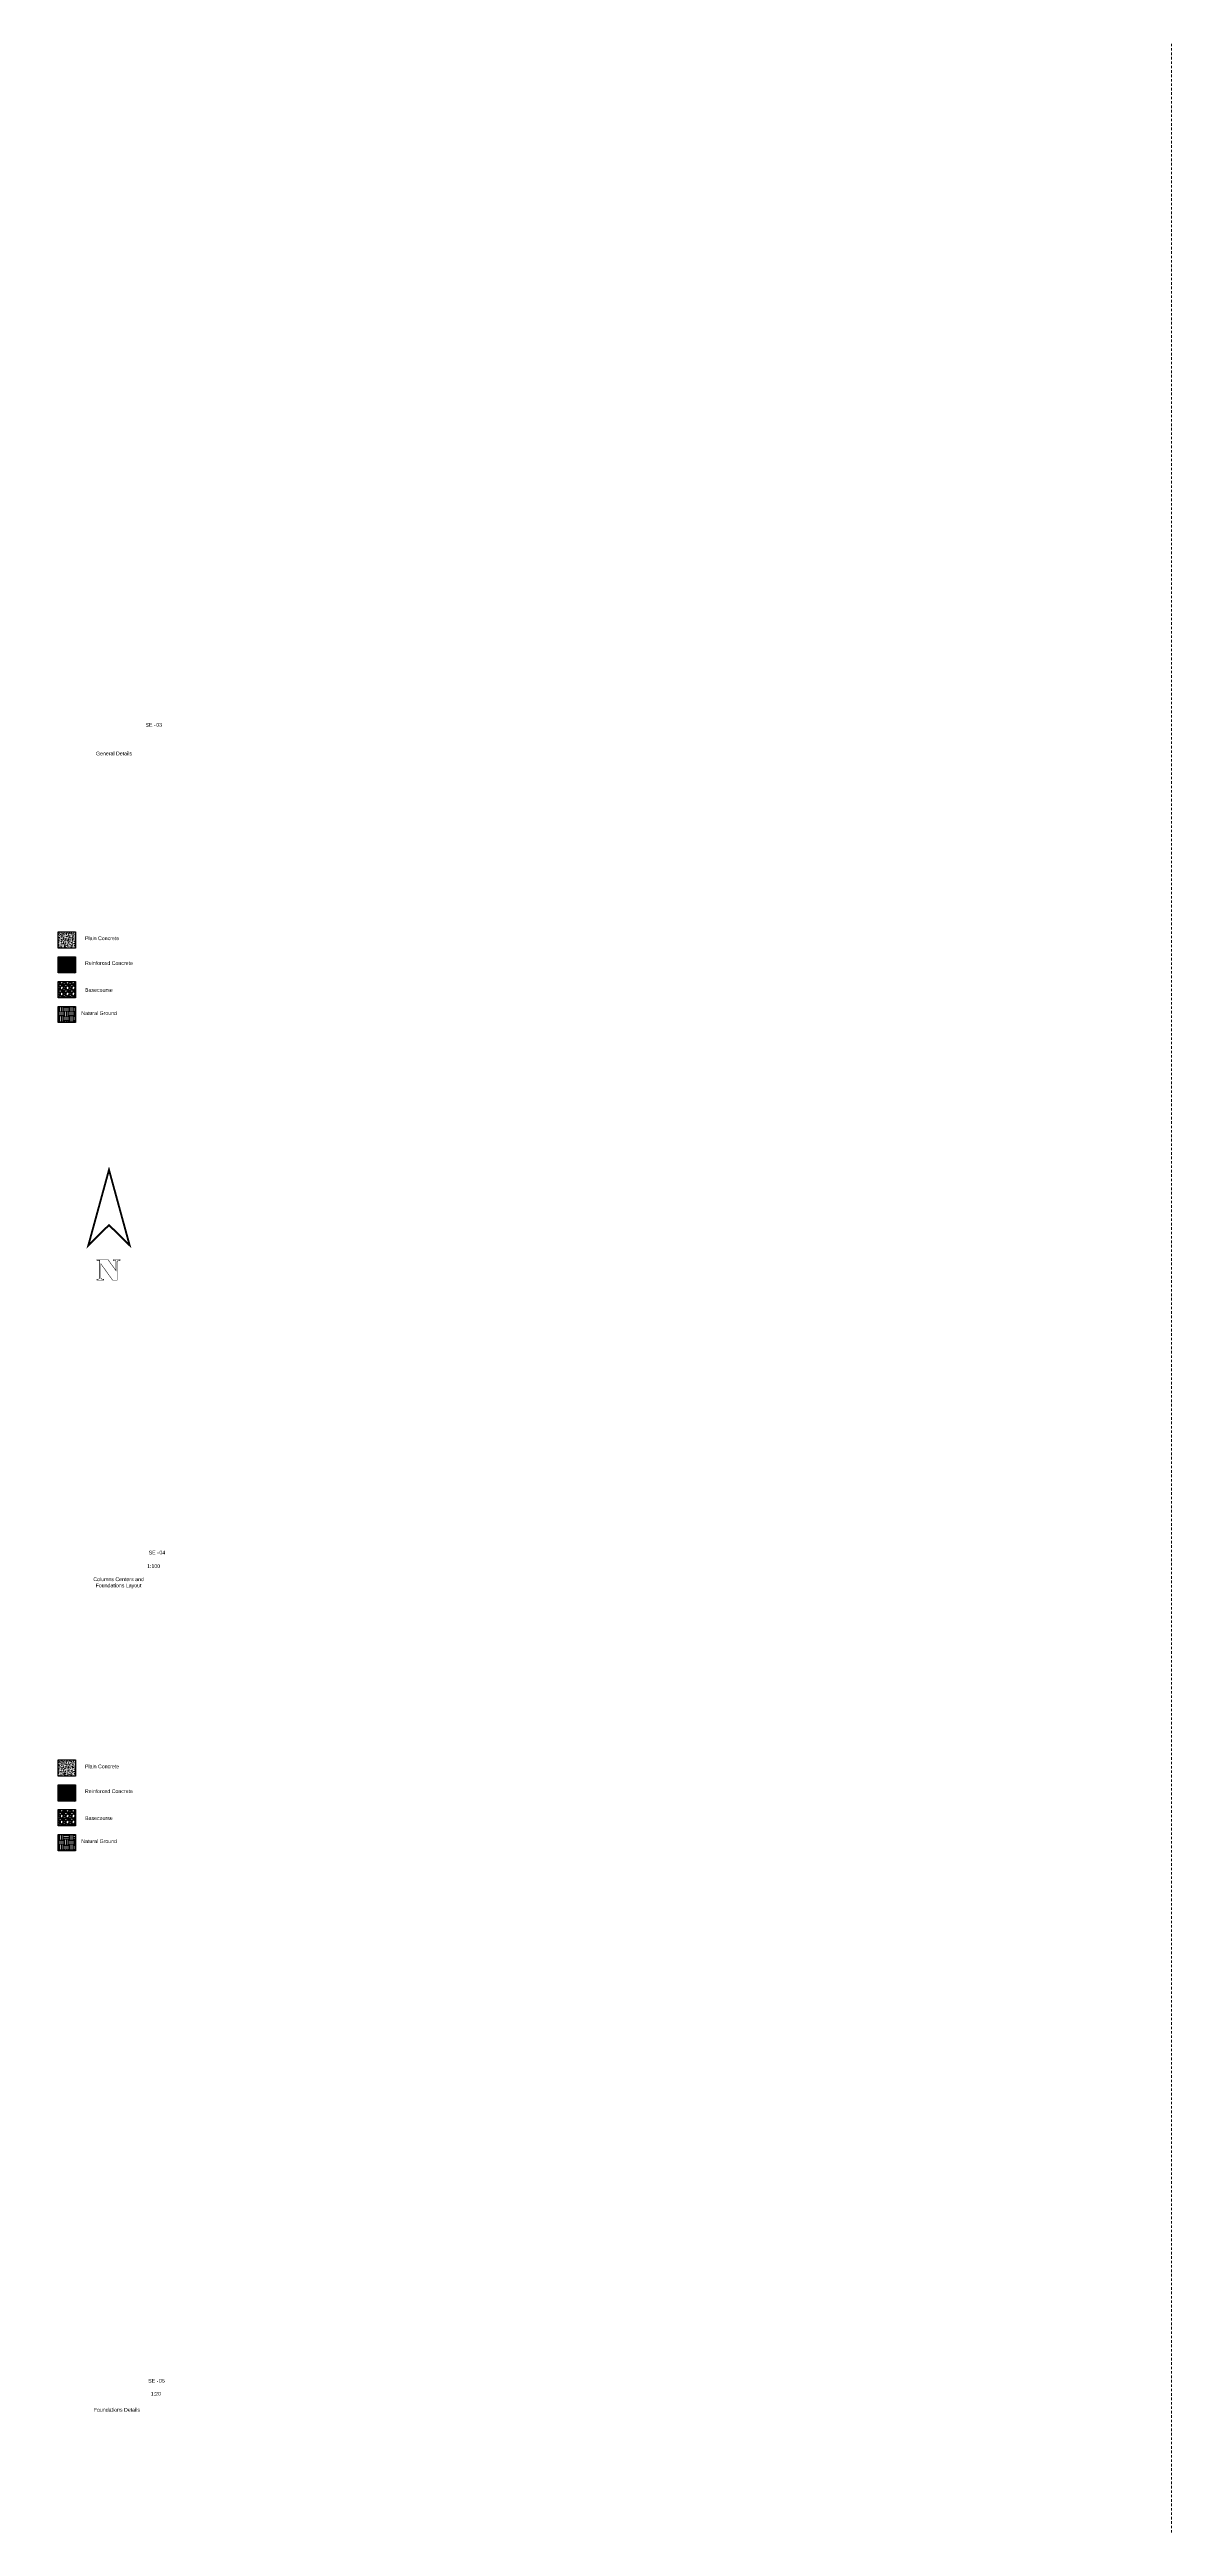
# Model space of a CAD drawing. Extents: x 166525 to 167198, y 178739 to 179747.
# Drawn here: x 166666 to 166723.1, y 179466.9 to 179593.1 of the extents above; entities that cross this region are included whole.
import ezdxf

# ---------------------------------------------------------------- set-up
doc = ezdxf.new("R2010")
doc.units = 0
doc.header["$MEASUREMENT"] = 0
doc.linetypes.add('HIDDEN2', pattern=[0.1875, 0.125, -0.0625])
doc.layers.get('0').update_dxf_attribs({"linetype": 'CONTINUOUS'})
for name, color, linetype in [('000FRAME', 7, 'CONTINUOUS'), ('006COL', 5, 'CONTINUOUS'), ('007HATH', 8, 'CONTINUOUS'), ('ceco.net 1', 7, 'CONTINUOUS'), ('Line 1', 2, 'CONTINUOUS'), ('TXT', 6, 'CONTINUOUS')]:
    doc.layers.add(name, color=color, linetype=linetype)
doc.layers.add('BEAM', color=6, linetype='CONTINUOUS', lineweight=13)

msp = doc.modelspace()

# ---------------------------------------------------------------- hatches: boundary and pattern name
at = {"linetype": 'Continuous'}
h = msp.add_hatch(dxfattribs=at)
h.set_pattern_fill('EARTH', color=8, style=0)
h.set_pattern_definition([(0, (-0.29138, 295.14678), (0.25, 0.25), [0.25, -0.25]), (0, (-0.29138, 295.24053), (0.25, 0.25), [0.25, -0.25]), (0, (-0.29138, 295.33428), (0.25, 0.25), [0.25, -0.25]), (90, (-0.26013, 295.36553), (-0.25, 0.25), [0.25, -0.25]), (90, (-0.16638, 295.36553), (-0.25, 0.25), [0.25, -0.25]), (90, (-0.07263, 295.36553), (-0.25, 0.25), [0.25, -0.25])])
h.paths.add_polyline_path([(166667.29067, 179544.37158), (166666.40831, 179544.37158), (166666.40831, 179543.54493), (166667.29067, 179543.54493)])
h = msp.add_hatch(dxfattribs=at)
h.set_pattern_fill('EARTH', color=8, style=0)
h.set_pattern_definition([(0, (-0.29138, 252.956), (0.25, 0.25), [0.25, -0.25]), (0, (-0.29138, 253.04976), (0.25, 0.25), [0.25, -0.25]), (0, (-0.29138, 253.1435), (0.25, 0.25), [0.25, -0.25]), (90, (-0.26013, 253.17476), (-0.25, 0.25), [0.25, -0.25]), (90, (-0.16638, 253.17476), (-0.25, 0.25), [0.25, -0.25]), (90, (-0.07263, 253.17476), (-0.25, 0.25), [0.25, -0.25])])
h.paths.add_polyline_path([(166667.29067, 179502.18081), (166666.40831, 179502.18081), (166666.40831, 179501.35416), (166667.29067, 179501.35416)])
at = {"layer": '006COL'}
h = msp.add_hatch(dxfattribs=at)
h.set_pattern_fill('ANSI37', color=8, scale=0.38995, angle=90, style=0)
h.set_pattern_definition([(135, (166535.93206, 179425.539783), (-0.034467066, -0.034467066), []), (225, (166535.93206, 179425.539783), (0.034467066, -0.034467066), [])])
h.paths.add_polyline_path([(166666.40831, 179546.90242), (166666.40831, 179546.07576), (166667.29067, 179546.07576), (166667.29067, 179546.90242)])
h = msp.add_hatch(dxfattribs=at)
h.set_pattern_fill('ANSI37', color=8, scale=0.38995, angle=90, style=0)
h.set_pattern_definition([(135, (166535.93206, 179383.34901), (-0.034467066, -0.034467066), []), (225, (166535.93206, 179383.34901), (0.034467066, -0.034467066), [])])
h.paths.add_polyline_path([(166666.40831, 179504.71165), (166666.40831, 179503.88499), (166667.29067, 179503.88499), (166667.29067, 179504.71165)])
at = {"layer": '007HATH'}
h = msp.add_hatch(dxfattribs=at)
h.set_pattern_fill('AR-CONC', color=8, scale=0.015598, angle=270, style=0)
h.set_pattern_definition([(320, (166539.80306, 179424.78666), (-0.009788086, -0.11187834), [0.01169851, -0.12868361]), (265, (166539.80306, 179424.78666), (0.11732703, 0.02164245), [0.00935881, -0.10294689]), (10.451444, (166539.80224, 179424.77733), (0.10753894, -0.09023589), [0.009942204, -0.10936424]), (316.1842, (166539.83425, 179424.78666), (-0.02581772, -0.16646845), [0.01754777, -0.19302542]), (6.63564, (166539.8321, 179424.77278), (0.15194315, -0.1457887), [0.01491331, -0.16404645]), (261.18416, (166539.83425, 179424.78666), (0.15194315, -0.1457887), [0.01403821, -0.15442033]), (291, (166539.82645, 179424.77106), (-0.06280055, -0.09310564), [0.01169851, -0.12868361]), (236, (166539.82645, 179424.77106), (0.113109, -0.03795236), [0.00935881, -0.10294689]), (341.451445, (166539.82122, 179424.7633), (0.05030845, -0.131058), [0.0099422, -0.10936424]), (307.5, (166539.803057, 179424.786657), (0.051924828, -0.001896696), [0, -0.101699048, 0, -0.10450669, 0, -0.10333684]), (277.5, (166539.803057, 179424.786657), (0.061520392, -0.041033622), [0, -0.059584411, 0, -0.099359346, 0, -0.039384984]), (237.5, (166539.803057, 179424.82144), (-0.003518112, -0.083265695), [0, -0.038995034, 0, -0.121664505, 0, -0.16143944]), (227.5, (166539.80306, 179424.83704), (0.01561439, -0.090965457), [0, -0.050693544, 0, -0.08079771, 0, -0.1146454])])
h.paths.add_polyline_path([(166667.29067, 179548.16784), (166666.40831, 179548.16784), (166666.40831, 179547.34118), (166667.29067, 179547.34118)])
h = msp.add_hatch(dxfattribs=at)
h.set_pattern_fill('AR-CONC', color=8, scale=0.015598, angle=270, style=0)
h.set_pattern_definition([(320, (166539.80306, 179382.59589), (-0.009788086, -0.11187834), [0.01169851, -0.12868361]), (265, (166539.80306, 179382.59589), (0.11732703, 0.02164245), [0.00935881, -0.10294689]), (10.451444, (166539.80224, 179382.58656), (0.10753894, -0.09023589), [0.009942204, -0.10936424]), (316.1842, (166539.83425, 179382.59589), (-0.02581772, -0.16646845), [0.01754777, -0.19302542]), (6.63564, (166539.8321, 179382.58201), (0.15194315, -0.1457887), [0.01491331, -0.16404645]), (261.18416, (166539.83425, 179382.59589), (0.15194315, -0.1457887), [0.01403821, -0.15442033]), (291, (166539.82645, 179382.58029), (-0.06280055, -0.09310564), [0.01169851, -0.12868361]), (236, (166539.82645, 179382.58029), (0.113109, -0.03795236), [0.00935881, -0.10294689]), (341.451445, (166539.82122, 179382.57253), (0.05030845, -0.131058), [0.0099422, -0.10936424]), (307.5, (166539.803057, 179382.595886), (0.051924828, -0.001896696), [0, -0.101699048, 0, -0.10450669, 0, -0.10333684]), (277.5, (166539.803057, 179382.595886), (0.061520392, -0.041033622), [0, -0.059584411, 0, -0.099359346, 0, -0.039384984]), (237.5, (166539.803057, 179382.63067), (-0.003518112, -0.083265695), [0, -0.038995034, 0, -0.121664505, 0, -0.16143944]), (227.5, (166539.80306, 179382.64627), (0.01561439, -0.090965457), [0, -0.050693544, 0, -0.08079771, 0, -0.1146454])])
h.paths.add_polyline_path([(166667.29067, 179505.97707), (166666.40831, 179505.97707), (166666.40831, 179505.15041), (166667.29067, 179505.15041)])
at = {"layer": 'Line 1', "linetype": 'Continuous'}
h = msp.add_hatch(dxfattribs=at)
h.set_pattern_fill('GRAVEL', color=8, scale=0.3, style=0)
h.set_pattern_definition([(228.012787504, (-0.075382, 295.44678), (-2.4, -2.7), [0.0403608, -3.99572641412]), (184.969740728, (-0.102382, 295.41678), (3.6, 0.3), [0.0692604, -6.85677742837]), (132.510447078, (-0.171382, 295.41078), (3, -3.3), [0.0488364, -4.83480977883]), (267.273689006, (-0.288382, 295.33578), (0.3, 6), [0.0630714, -6.2440674125]), (292.833654178, (-0.291382, 295.27278), (-1.5, 3.6), [0.0618465, -6.12281193843]), (357.273689006, (-0.267382, 295.21578), (-6, 0.3), [0.0630714, -6.2440674125]), (37.6942404667, (-0.204382, 295.212779), (-3.9, -3), [0.0834087, -8.25745456467]), (72.255328375, (-0.138382, 295.263779), (2.1, 6.6), [0.0787464, -7.79589644904]), (121.429565615, (-0.114382, 295.33878), (-2.4, 3.9), [0.063285, -6.26522193292]), (175.236358309, (-0.147382, 295.39278), (3.3, -0.3), [0.0722496, -3.54022877364]), (222.397437798, (-0.219382, 295.398779), (-3.6, -3.3), [0.0934344, -9.25001250144]), (138.814074834, (0.008618, 295.33278), (-2.1, 1.8), [0.0318903, -3.15715344382]), (171.46923439, (-0.015382, 295.35378), (3.9, -0.6), [0.0606711, -6.00645342485]), (225, (-0.07538, 295.36278), (-3e-17, -0.3), [0.0424263, -0.3818377687]), (203.198590514, (-0.09638, 295.39878), (1.5, 0.6), [0.0228474, -2.26188453176]), (291.801409486, (-0.11738, 295.38978), (-0.3, 0.9), [0.0323109, -1.58323854214]), (30.963756532, (-0.10538, 295.35978), (0.9, 0.6), [0.0524787, -1.69680686845]), (161.565051177, (-0.06038, 295.38678), (0.6, -0.3), [0.0379473, -0.91073599805]), (16.389540334, (-0.291382, 295.38978), (3, 0.9), [0.05316, -5.262853544]), (70.346175942, (-0.240382, 295.40478), (-1.2000000000004, -3.300000000001), [0.0445983, -4.4152223242]), (293.198590514, (-0.06038, 295.44678), (-0.6, 1.5), [0.0456945, -2.23903743176]), (343.610459666, (-0.042382, 295.40478), (-3, 0.9), [0.05316, -5.262853544]), (339.44395478, (-0.29138, 295.20378), (-1.5, 0.6), [0.051264, -2.5119371236]), (294.775140569, (-0.243382, 295.18578), (-1.5, 3.3), [0.0429534, -4.252392919]), (66.801409486, (-0.05738, 295.14678), (0.6, 1.5), [0.0456945, -2.23903743176]), (17.354024636, (-0.039382, 295.18878), (-3.9, -1.2), [0.0502893, -4.97862708427]), (69.44395478, (-0.20438, 295.14678), (-0.6, -1.5), [0.025632, -2.5375691236]), (101.309932474, (-0.07538, 295.14678), (-0.3, 1.2), [0.015297, -1.51440885408]), (165.963756532, (-0.07838, 295.16178), (0.9, -0.3), [0.0618465, -1.1750851877]), (186.009005957, (-0.138382, 295.17678), (3, 0.3), [0.057315, -5.67417695236]), (303.690067526, (-0.10538, 295.33278), (-0.3, 0.6), [0.0432666, -1.03839878264]), (353.157226587, (-0.081382, 295.29678), (5.1, -0.6), [0.0755382, -7.4782687872]), (60.945395901, (-0.006382, 295.28778), (-1.2, -2.1), [0.0308868, -3.0578022423]), (90, (0.00862, 295.31478), (-0.3, 0.3), [0.018, -0.282]), (120.256437164, (-0.144382, 295.18578), (1.2, -2.1), [0.0416772, -4.12605599683]), (48.012787504, (-0.165382, 295.22178), (2.4, 2.7), [0.0807216, -3.95536561412]), (0, (-0.11138, 295.28178), (0.3, 0.3), [0.078, -0.222]), (325.304846469, (-0.033382, 295.28178), (3, -2.1), [0.0474342, -4.69598229025]), (254.054604099, (0.00562, 295.25478), (-0.3, -1.2), [0.0436806, -2.1403523668]), (207.645975364, (-0.006382, 295.21278), (-5.7, -3), [0.0711195, -7.04084225468]), (175.42607874, (-0.069382, 295.17978), (-3.9, 0.3), [0.0752397, -7.4487220224])])
h.paths.add_polyline_path([(166667.29067, 179545.637), (166666.40831, 179545.637), (166666.40831, 179544.81034), (166667.29067, 179544.81034)])
h = msp.add_hatch(dxfattribs=at)
h.set_pattern_fill('GRAVEL', color=8, scale=0.3, style=0)
h.set_pattern_definition([(228.012787504, (-0.075382, 253.256009), (-2.4, -2.7), [0.0403608, -3.99572641412]), (184.969740728, (-0.102382, 253.226009), (3.6, 0.3), [0.0692604, -6.85677742837]), (132.510447078, (-0.171382, 253.220009), (3, -3.3), [0.0488364, -4.83480977883]), (267.273689006, (-0.288382, 253.145009), (0.3, 6), [0.0630714, -6.2440674125]), (292.833654178, (-0.291382, 253.082009), (-1.5, 3.6), [0.0618465, -6.12281193843]), (357.273689006, (-0.267382, 253.025009), (-6, 0.3), [0.0630714, -6.2440674125]), (37.6942404667, (-0.204382, 253.022009), (-3.9, -3), [0.0834087, -8.25745456467]), (72.255328375, (-0.138382, 253.073009), (2.1, 6.6), [0.0787464, -7.79589644904]), (121.429565615, (-0.114382, 253.148009), (-2.4, 3.9), [0.063285, -6.26522193292]), (175.236358309, (-0.147382, 253.202009), (3.3, -0.3), [0.0722496, -3.54022877364]), (222.397437798, (-0.219382, 253.208009), (-3.6, -3.3), [0.0934344, -9.25001250144]), (138.814074834, (0.008618, 253.14201), (-2.1, 1.8), [0.0318903, -3.15715344382]), (171.46923439, (-0.015382, 253.163009), (3.9, -0.6), [0.0606711, -6.00645342485]), (225, (-0.07538, 253.172), (-3e-17, -0.3), [0.0424263, -0.3818377687]), (203.198590514, (-0.09638, 253.20801), (1.5, 0.6), [0.0228474, -2.26188453176]), (291.801409486, (-0.11738, 253.19901), (-0.3, 0.9), [0.0323109, -1.58323854214]), (30.963756532, (-0.10538, 253.16901), (0.9, 0.6), [0.0524787, -1.69680686845]), (161.565051177, (-0.06038, 253.19601), (0.6, -0.3), [0.0379473, -0.91073599805]), (16.389540334, (-0.291382, 253.199009), (3, 0.9), [0.05316, -5.262853544]), (70.346175942, (-0.240382, 253.214009), (-1.2000000000004, -3.300000000001), [0.0445983, -4.4152223242]), (293.198590514, (-0.06038, 253.25601), (-0.6, 1.5), [0.0456945, -2.23903743176]), (343.610459666, (-0.042382, 253.214009), (-3, 0.9), [0.05316, -5.262853544]), (339.44395478, (-0.29138, 253.01301), (-1.5, 0.6), [0.051264, -2.5119371236]), (294.775140569, (-0.243382, 252.995009), (-1.5, 3.3), [0.0429534, -4.252392919]), (66.801409486, (-0.05738, 252.95601), (0.6, 1.5), [0.0456945, -2.23903743176]), (17.354024636, (-0.039382, 252.998009), (-3.9, -1.2), [0.0502893, -4.97862708427]), (69.44395478, (-0.20438, 252.95601), (-0.6, -1.5), [0.025632, -2.5375691236]), (101.309932474, (-0.07538, 252.95601), (-0.3, 1.2), [0.015297, -1.51440885408]), (165.963756532, (-0.07838, 252.97101), (0.9, -0.3), [0.0618465, -1.1750851877]), (186.009005957, (-0.138382, 252.986009), (3, 0.3), [0.057315, -5.67417695236]), (303.690067526, (-0.10538, 253.14201), (-0.3, 0.6), [0.0432666, -1.03839878264]), (353.157226587, (-0.081382, 253.106009), (5.1, -0.6), [0.0755382, -7.4782687872]), (60.945395901, (-0.006382, 253.09701), (-1.2, -2.1), [0.0308868, -3.0578022423]), (90, (0.00862, 253.124), (-0.3, 0.3), [0.018, -0.282]), (120.256437164, (-0.144382, 252.995009), (1.2, -2.1), [0.0416772, -4.12605599683]), (48.012787504, (-0.165382, 253.031009), (2.4, 2.7), [0.0807216, -3.95536561412]), (0, (-0.11138, 253.091), (0.3, 0.3), [0.078, -0.222]), (325.304846469, (-0.033382, 253.091009), (3, -2.1), [0.0474342, -4.69598229025]), (254.054604099, (0.00562, 253.06401), (-0.3, -1.2), [0.0436806, -2.1403523668]), (207.645975364, (-0.006382, 253.022009), (-5.7, -3), [0.0711195, -7.04084225468]), (175.42607874, (-0.069382, 252.989009), (-3.9, 0.3), [0.0752397, -7.4487220224])])
h.paths.add_polyline_path([(166667.29067, 179503.44623), (166666.40831, 179503.44623), (166666.40831, 179502.61957), (166667.29067, 179502.61957)])

# ---------------------------------------------------------------- linework, layer by layer
at = {"layer": '000FRAME', "color": 7}
for points in [[(166667.29067, 179548.16784), (166667.29067, 179547.34118), (166666.40831, 179547.34118), (166666.40831, 179548.16784)], [(166667.29067, 179546.90242), (166667.29067, 179546.07576), (166666.40831, 179546.07576), (166666.40831, 179546.90242)], [(166667.29067, 179545.637), (166667.29067, 179544.81034), (166666.40831, 179544.81034), (166666.40831, 179545.637)], [(166667.29067, 179544.37158), (166667.29067, 179543.54493), (166666.40831, 179543.54493), (166666.40831, 179544.37158)], [(166667.29067, 179505.97707), (166667.29067, 179505.15041), (166666.40831, 179505.15041), (166666.40831, 179505.97707)], [(166667.29067, 179504.71165), (166667.29067, 179503.88499), (166666.40831, 179503.88499), (166666.40831, 179504.71165)], [(166667.29067, 179503.44623), (166667.29067, 179502.61957), (166666.40831, 179502.61957), (166666.40831, 179503.44623)], [(166667.29067, 179502.18081), (166667.29067, 179501.35416), (166666.40831, 179501.35416), (166666.40831, 179502.18081)]]:
    msp.add_lwpolyline(points, close=True, dxfattribs=at)
at = {"layer": 'BEAM', "linetype": 'HIDDEN2'}
msp.add_lwpolyline([(166571.80888, 179747.31335), (166723.13076, 179747.31335), (166723.13076, 178879.79299), (166571.80888, 178879.79299)], close=True, dxfattribs=at)
at = {"layer": 'ceco.net 1', "color": 3, "const_width": 0.09615}
msp.add_lwpolyline([(166667.95049, 179532.18747), (166669.00474, 179536.04192), (166670.05677, 179532.19705), (166669.0038, 179533.22874)], close=True, dxfattribs=at)
at = {"layer": 'ceco.net 1', "color": 3, "const_width": 0.02596}
msp.add_lwpolyline([(166668.58868, 179530.5828), (166668.58868, 179530.56511), (166668.59004, 179530.54743), (166668.59276, 179530.53246), (166668.59548, 179530.52022), (166668.59956, 179530.50797), (166668.60365, 179530.49845), (166668.60909, 179530.49165), (166668.61453, 179530.4862), (166668.62133, 179530.48212), (166668.63085, 179530.4794), (166668.64174, 179530.47532), (166668.65534, 179530.4726), (166668.67167, 179530.46988), (166668.68936, 179530.46716), (166668.70976, 179530.4658), (166668.73153, 179530.4658), (166668.73153, 179530.42498), (166668.38461, 179530.42498), (166668.38461, 179530.4658), (166668.39413, 179530.4658), (166668.41318, 179530.4658), (166668.43086, 179530.46716), (166668.44719, 179530.46988), (166668.46216, 179530.4726), (166668.4744, 179530.47532), (166668.48528, 179530.4794), (166668.49481, 179530.48212), (166668.50161, 179530.4862), (166668.50841, 179530.49165), (166668.51521, 179530.49845), (166668.52066, 179530.50797), (166668.52474, 179530.51886), (166668.52882, 179530.53246), (166668.53154, 179530.54606), (166668.5329, 179530.56239), (166668.5329, 179530.57872), (166668.5329, 179531.43174), (166668.38461, 179531.43174), (166668.38461, 179531.47255), (166668.95057, 179531.47255), (166669.36415, 179530.89979), (166669.36415, 179531.30793), (166669.36415, 179531.32698), (166669.36279, 179531.34331), (166669.36007, 179531.35827), (166669.35735, 179531.37188), (166669.35463, 179531.38412), (166669.34919, 179531.39364), (166669.34511, 179531.40045), (166669.33967, 179531.40589), (166669.3315, 179531.41133), (166669.32062, 179531.41677), (166669.30837, 179531.42085), (166669.29477, 179531.42494), (166669.27844, 179531.42766), (166669.26076, 179531.43038), (166669.24171, 179531.43174), (166669.2213, 179531.43174), (166669.21722, 179531.43174), (166669.21722, 179531.47255), (166669.56414, 179531.47255), (166669.56414, 179531.43174), (166669.55326, 179531.43174), (166669.53421, 179531.43174), (166669.51789, 179531.43038), (166669.50156, 179531.42766), (166669.4866, 179531.42494), (166669.47435, 179531.42221), (166669.46347, 179531.41813), (166669.45395, 179531.41405), (166669.44714, 179531.40997), (166669.4417, 179531.40317), (166669.43626, 179531.395), (166669.43218, 179531.38412), (166669.4281, 179531.37324), (166669.42538, 179531.35963), (166669.42265, 179531.34331), (166669.42129, 179531.32698), (166669.42129, 179531.30793), (166669.42129, 179530.42498), (166669.18593, 179530.42498), (166668.58868, 179531.2576), (166668.58868, 179530.5828), (166668.58868, 179530.5828)], dxfattribs=at)

# ---------------------------------------------------------------- texts
at = {"layer": 'TXT', "color": 7, "char_height": 0.1904466}
for s, insert, width, attachment_point in [('\\A1;{\\fArial|b0|i0|c0|p34;SE -}', (166671.38324, 179558.80284), 2.6058199, 3), ('\\A1;{\\fArial|b0|i0|c0|p34;03}', (166671.71091, 179558.80794), 2.6058199, 3), ('{\\fArial|b0|i0|c0|p34;General Details}', (166670.17583, 179557.34731), 2.9052944, 3), ('{\\fArial|b0|i0|c0|p34;Plain Concrete}', (166668.6533, 179547.93457), 2.9052944, 2), ('{\\fArial|b0|i0|c0|p34;Reinforced Concrete}', (166669.00108, 179546.66915), 2.9052944, 2), ('{\\fArial|b0|i0|c0|p34;Basecourse }', (166668.49097, 179545.29868), 2.9052944, 2), ('{\\fArial|b0|i0|c0|p34;Natural Ground}', (166668.50275, 179544.12329), 2.9052944, 2), ('{\\fArial|b0|i0|c0|p34;1:100}', (166671.61203, 179515.94811), 2.6058199, 3), ('\\A1;{\\fArial|b0|i0|c0|p34;SE -}', (166671.54211, 179516.6366), 2.6058199, 3), ('\\A1;{\\fArial|b0|i0|c0|p34;04}', (166671.86977, 179516.6417), 2.6058199, 3), ('{\\fArial|b0|i0|c0|p34;Columns Centers and Foundations Layout}', (166669.4932, 179515.27837), 2.9052944, 2), ('{\\fArial|b0|i0|c0|p34;Plain Concrete}', (166668.6533, 179505.7438), 2.9052944, 2), ('{\\fArial|b0|i0|c0|p34;Reinforced Concrete}', (166669.00108, 179504.47838), 2.9052944, 2), ('{\\fArial|b0|i0|c0|p34;Basecourse }', (166668.49097, 179503.10791), 2.9052944, 2), ('{\\fArial|b0|i0|c0|p34;Natural Ground}', (166668.50275, 179501.93252), 2.9052944, 2), ('\\A1;{\\fArial|b0|i0|c0|p34;SE -}', (166671.52059, 179474.43792), 2.6058199, 3), ('\\A1;{\\fArial|b0|i0|c0|p34;05}', (166671.84826, 179474.44302), 2.6058199, 3), ('{\\fArial|b0|i0|c0|p34;Foundations Details}', (166669.4093, 179472.9645), 2.9052944, 2), ('{\\fArial|b0|i0|c0|p34;1:20}', (166671.6501, 179473.7812), 2.6058199, 3)]:
    msp.add_mtext(s, dxfattribs=dict(at, insert=insert, width=width, attachment_point=attachment_point))

doc.saveas('drawing.dxf')
